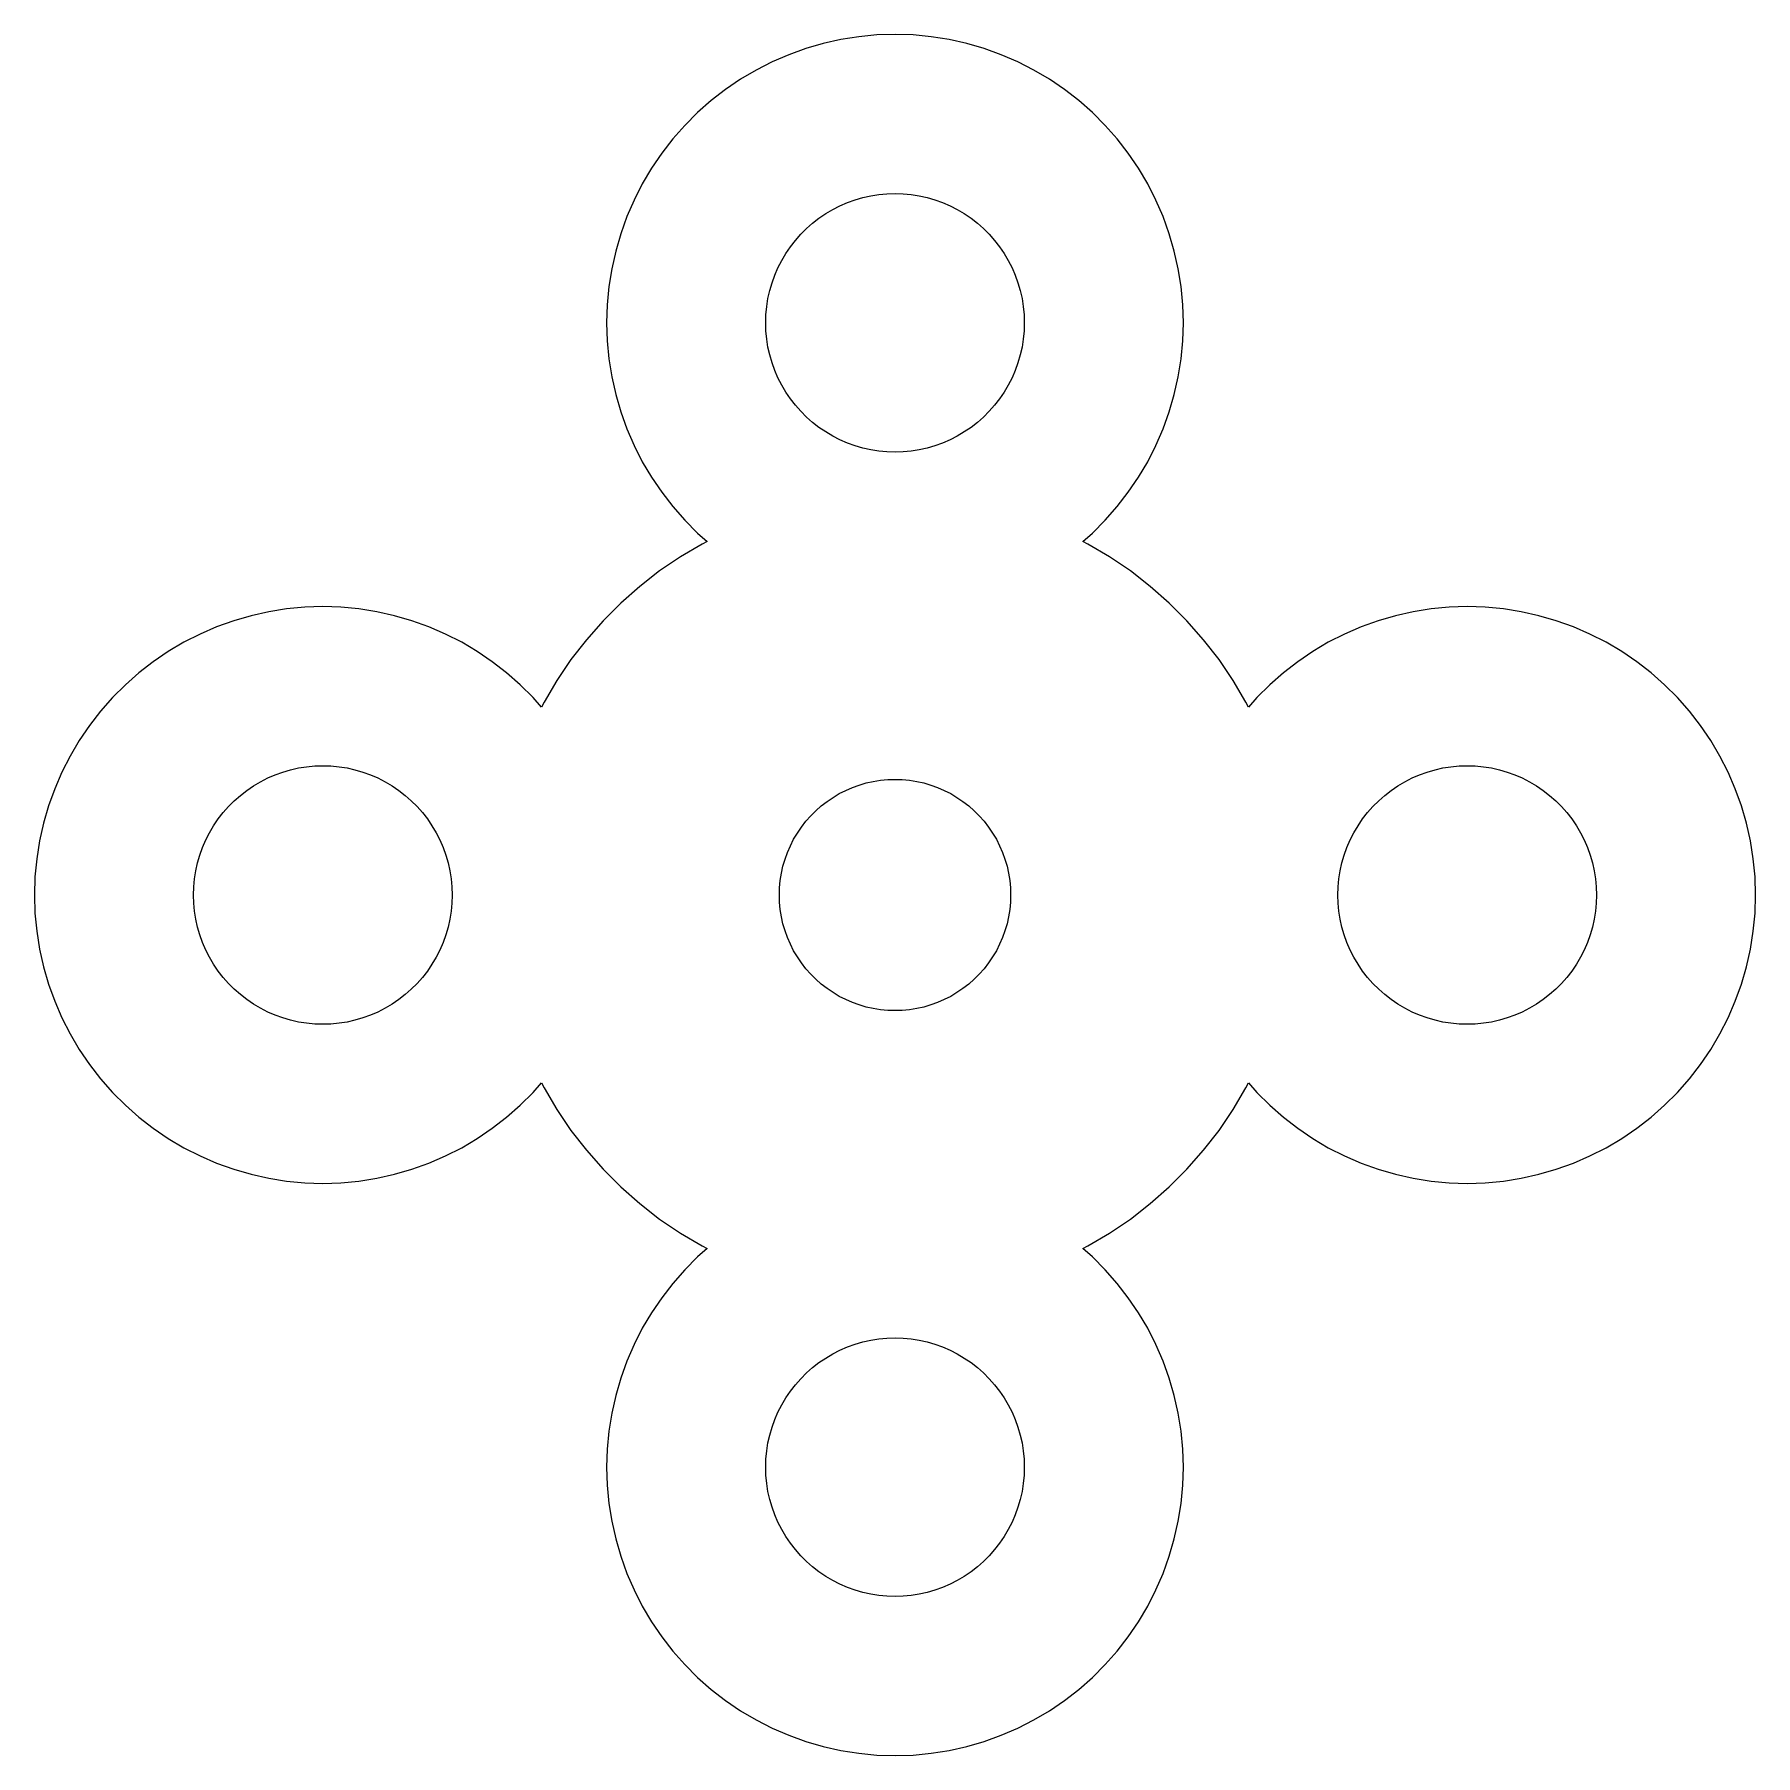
# Model space of a CAD drawing. Header units: metres. Extents: x -37.6 to 37.6, y -37.6 to 37.6.
import ezdxf

# ---------------------------------------------------------------- set-up
doc = ezdxf.new("R2010")
doc.units = ezdxf.units.M

msp = doc.modelspace()

# ---------------------------------------------------------------- linework, layer by layer
for p, q in [((0, 37.6), (-0.791138, 37.5751)), ((0.791153, 37.5751), (0, 37.6)), ((-3.89359, 36.9833), (-4.63835, 36.7152)), ((-3.13347, 37.2041), (-3.89359, 36.9833)), ((-2.36098, 37.3768), (-3.13347, 37.2041)), ((-1.57918, 37.5006), (-2.36098, 37.3768)), ((-0.791138, 37.5751), (-1.57918, 37.5006)), ((1.57919, 37.5006), (0.791153, 37.5751)), ((2.36099, 37.3768), (1.57919, 37.5006)), ((3.13348, 37.2041), (2.36099, 37.3768)), ((3.8936, 36.9833), (3.13348, 37.2041)), ((4.63837, 36.7152), (3.8936, 36.9833)), ((-5.36479, 36.4008), (-6.07007, 36.0415)), ((-4.63835, 36.7152), (-5.36479, 36.4008)), ((5.36481, 36.4008), (4.63837, 36.7152)), ((6.07008, 36.0415), (5.36481, 36.4008)), ((-6.75139, 35.6385), (-7.40607, 35.1936)), ((-6.07007, 36.0415), (-6.75139, 35.6385)), ((6.7514, 35.6385), (6.07008, 36.0415)), ((7.40608, 35.1936), (6.7514, 35.6385)), ((-8.03152, 34.7085), (-8.62527, 34.185)), ((-7.40607, 35.1936), (-8.03152, 34.7085)), ((8.03154, 34.7085), (7.40608, 35.1936)), ((8.62529, 34.185), (8.03154, 34.7085)), ((-8.62527, 34.185), (-9.18498, 33.6253)), ((9.185, 33.6253), (8.62529, 34.185)), ((-9.18498, 33.6253), (-9.70845, 33.0315)), ((9.70847, 33.0315), (9.185, 33.6253)), ((-10.1936, 32.4061), (-10.6385, 31.7514)), ((-9.70845, 33.0315), (-10.1936, 32.4061)), ((10.1936, 32.4061), (9.70847, 33.0315)), ((10.6385, 31.7514), (10.1936, 32.4061)), ((-10.6385, 31.7514), (-11.0414, 31.0701)), ((11.0415, 31.0701), (10.6385, 31.7514)), ((-11.0414, 31.0701), (-11.4008, 30.3648)), ((11.4008, 30.3648), (11.0415, 31.0701)), ((-11.4008, 30.3648), (-11.7152, 29.6384)), ((-2.72188, 29.9511), (-2.40562, 30.1123)), ((-2.40562, 30.1123), (-2.07988, 30.2532)), ((-2.07988, 30.2532), (-1.74593, 30.3735)), ((-1.74593, 30.3735), (-1.40508, 30.4725)), ((-1.40508, 30.4725), (-1.05869, 30.5499)), ((-1.05869, 30.5499), (-0.708115, 30.6054)), ((-0.708115, 30.6054), (-0.354736, 30.6388)), ((-0.354736, 30.6388), (0, 30.65)), ((0, 30.65), (0.354752, 30.6388)), ((0.354752, 30.6388), (0.70813, 30.6054)), ((0.70813, 30.6054), (1.0587, 30.5499)), ((1.0587, 30.5499), (1.40509, 30.4725)), ((1.40509, 30.4725), (1.74594, 30.3735)), ((1.74594, 30.3735), (2.0799, 30.2532)), ((2.0799, 30.2532), (2.40564, 30.1123)), ((2.40564, 30.1123), (2.72189, 29.9511)), ((11.7152, 29.6384), (11.4008, 30.3648)), ((-11.7152, 29.6384), (-11.9833, 28.8936)), ((-3.86768, 29.1187), (-3.60143, 29.3534)), ((-3.60143, 29.3534), (-3.32097, 29.5709)), ((-3.32097, 29.5709), (-3.0274, 29.7704)), ((-3.0274, 29.7704), (-2.72188, 29.9511)), ((2.72189, 29.9511), (3.02742, 29.7704)), ((3.02742, 29.7704), (3.32098, 29.5709)), ((3.32098, 29.5709), (3.60144, 29.3534)), ((3.60144, 29.3534), (3.86769, 29.1187)), ((11.9833, 28.8936), (11.7152, 29.6384)), ((-11.9833, 28.8936), (-12.2041, 28.1335)), ((-4.57092, 28.321), (-4.35338, 28.6014)), ((-4.35338, 28.6014), (-4.11865, 28.8677)), ((-4.11865, 28.8677), (-3.86768, 29.1187)), ((3.86769, 29.1187), (4.11867, 28.8677)), ((4.11867, 28.8677), (4.35339, 28.6014)), ((4.35339, 28.6014), (4.57094, 28.321)), ((12.2041, 28.1335), (11.9833, 28.8936)), ((-12.2041, 28.1335), (-12.3768, 27.361)), ((-4.95111, 27.7219), (-4.77043, 28.0274)), ((-4.77043, 28.0274), (-4.57092, 28.321)), ((4.57094, 28.321), (4.77045, 28.0274)), ((4.77045, 28.0274), (4.95113, 27.7219)), ((12.3768, 27.361), (12.2041, 28.1335)), ((-12.3768, 27.361), (-12.5006, 26.5792)), ((-5.37344, 26.7459), (-5.25322, 27.0799)), ((-5.25322, 27.0799), (-5.11224, 27.4056)), ((-5.11224, 27.4056), (-4.95111, 27.7219)), ((4.95113, 27.7219), (5.11226, 27.4056)), ((5.11226, 27.4056), (5.25323, 27.0799)), ((5.25323, 27.0799), (5.37346, 26.7459)), ((12.5006, 26.5792), (12.3768, 27.361)), ((-12.5006, 26.5792), (-12.5751, 25.7912)), ((-5.5499, 26.0587), (-5.47247, 26.4051)), ((-5.47247, 26.4051), (-5.37344, 26.7459)), ((5.37346, 26.7459), (5.47249, 26.4051)), ((5.47249, 26.4051), (5.54991, 26.0587)), ((12.5751, 25.7912), (12.5006, 26.5792)), ((-12.5751, 25.7912), (-12.6, 25)), ((-5.63882, 25.3548), (-5.60542, 25.7081)), ((-5.60542, 25.7081), (-5.5499, 26.0587)), ((5.54991, 26.0587), (5.60544, 25.7081)), ((5.60544, 25.7081), (5.63884, 25.3548)), ((12.6, 25), (12.5751, 25.7912)), ((-12.6, 25), (-12.5751, 24.2088)), ((-5.64998, 25), (-5.63882, 25.3548)), ((-5.63882, 24.6452), (-5.64998, 25)), ((5.63884, 25.3548), (5.64999, 25)), ((5.64999, 25), (5.63884, 24.6452)), ((12.5751, 24.2088), (12.6, 25)), ((-12.5751, 24.2088), (-12.5006, 23.4208)), ((-5.60542, 24.2919), (-5.63882, 24.6452)), ((-5.5499, 23.9413), (-5.60542, 24.2919)), ((5.60544, 24.2919), (5.54991, 23.9413)), ((5.63884, 24.6452), (5.60544, 24.2919)), ((12.5006, 23.4208), (12.5751, 24.2088)), ((-12.5006, 23.4208), (-12.3768, 22.639)), ((-5.47247, 23.5949), (-5.5499, 23.9413)), ((-5.37344, 23.2541), (-5.47247, 23.5949)), ((5.47249, 23.5949), (5.37346, 23.2541)), ((5.54991, 23.9413), (5.47249, 23.5949)), ((12.3768, 22.639), (12.5006, 23.4208)), ((-12.3768, 22.639), (-12.2041, 21.8665)), ((-5.25322, 22.9201), (-5.37344, 23.2541)), ((-5.11224, 22.5944), (-5.25322, 22.9201)), ((-4.95111, 22.2781), (-5.11224, 22.5944)), ((5.11226, 22.5944), (4.95113, 22.2781)), ((5.25323, 22.9201), (5.11226, 22.5944)), ((5.37346, 23.2541), (5.25323, 22.9201)), ((12.2041, 21.8665), (12.3768, 22.639)), ((-12.2041, 21.8665), (-11.9833, 21.1064)), ((-4.77043, 21.9726), (-4.95111, 22.2781)), ((-4.57092, 21.679), (-4.77043, 21.9726)), ((4.77045, 21.9726), (4.57094, 21.679)), ((4.95113, 22.2781), (4.77045, 21.9726)), ((11.9833, 21.1064), (12.2041, 21.8665)), ((-11.9833, 21.1064), (-11.7152, 20.3616)), ((-4.35338, 21.3986), (-4.57092, 21.679)), ((-4.11865, 21.1323), (-4.35338, 21.3986)), ((-3.86768, 20.8813), (-4.11865, 21.1323)), ((4.11867, 21.1323), (3.86769, 20.8813)), ((4.35339, 21.3986), (4.11867, 21.1323)), ((4.57094, 21.679), (4.35339, 21.3986)), ((11.7152, 20.3616), (11.9833, 21.1064)), ((-11.7152, 20.3616), (-11.4008, 19.6352)), ((-3.60143, 20.6466), (-3.86768, 20.8813)), ((-3.32097, 20.4291), (-3.60143, 20.6466)), ((-3.0274, 20.2296), (-3.32097, 20.4291)), ((3.32098, 20.4291), (3.02742, 20.2296)), ((3.60144, 20.6466), (3.32098, 20.4291)), ((3.86769, 20.8813), (3.60144, 20.6466)), ((11.4008, 19.6352), (11.7152, 20.3616)), ((-11.4008, 19.6352), (-11.0414, 18.9299)), ((-2.72188, 20.0489), (-3.0274, 20.2296)), ((-2.40562, 19.8877), (-2.72188, 20.0489)), ((-2.07988, 19.7468), (-2.40562, 19.8877)), ((-1.74593, 19.6265), (-2.07988, 19.7468)), ((-1.40508, 19.5275), (-1.74593, 19.6265)), ((1.74594, 19.6265), (1.40509, 19.5275)), ((2.0799, 19.7468), (1.74594, 19.6265)), ((2.40564, 19.8877), (2.0799, 19.7468)), ((2.72189, 20.0489), (2.40564, 19.8877)), ((3.02742, 20.2296), (2.72189, 20.0489)), ((11.0415, 18.9299), (11.4008, 19.6352)), ((-11.0414, 18.9299), (-10.6385, 18.2486)), ((-1.05869, 19.4501), (-1.40508, 19.5275)), ((-0.708115, 19.3946), (-1.05869, 19.4501)), ((-0.354736, 19.3612), (-0.708115, 19.3946)), ((0, 19.35), (-0.354736, 19.3612)), ((0.354752, 19.3612), (0, 19.35)), ((0.70813, 19.3946), (0.354752, 19.3612)), ((1.0587, 19.4501), (0.70813, 19.3946)), ((1.40509, 19.5275), (1.0587, 19.4501)), ((10.6385, 18.2486), (11.0415, 18.9299)), ((-10.6385, 18.2486), (-10.1936, 17.5939)), ((10.1936, 17.5939), (10.6385, 18.2486)), ((-10.1936, 17.5939), (-9.70845, 16.9685)), ((9.70847, 16.9685), (10.1936, 17.5939)), ((-9.70845, 16.9685), (-9.18498, 16.3747)), ((9.185, 16.3747), (9.70847, 16.9685)), ((-9.18498, 16.3747), (-8.62527, 15.815)), ((-8.62527, 15.815), (-8.20923, 15.4482)), ((8.20923, 15.4482), (8.62529, 15.815)), ((8.62529, 15.815), (9.185, 16.3747)), ((-8.43068, 15.3354), (-9.37697, 14.7757)), ((-8.20923, 15.4482), (-8.43068, 15.3354)), ((8.43068, 15.3354), (8.20923, 15.4482)), ((9.37697, 14.7757), (8.43068, 15.3354)), ((-9.37697, 14.7757), (-10.2862, 14.1578)), ((10.2862, 14.1578), (9.37697, 14.7757)), ((-10.2862, 14.1578), (-11.1549, 13.484)), ((11.1549, 13.484), (10.2862, 14.1578)), ((-11.1549, 13.484), (-11.9796, 12.7569)), ((11.9796, 12.7569), (11.1549, 13.484)), ((-28.1335, 12.2041), (-28.8936, 11.9833)), ((-27.361, 12.3768), (-28.1335, 12.2041)), ((-26.5792, 12.5006), (-27.361, 12.3768)), ((-25.7912, 12.5751), (-26.5792, 12.5006)), ((-25, 12.6), (-25.7912, 12.5751)), ((-24.2088, 12.5751), (-25, 12.6)), ((-23.4208, 12.5006), (-24.2088, 12.5751)), ((-22.639, 12.3768), (-23.4208, 12.5006)), ((-21.8665, 12.2041), (-22.639, 12.3768)), ((-21.1064, 11.9833), (-21.8665, 12.2041)), ((-11.9796, 12.7569), (-12.7569, 11.9796)), ((12.7569, 11.9796), (11.9796, 12.7569)), ((21.8665, 12.2041), (21.1064, 11.9833)), ((22.639, 12.3768), (21.8665, 12.2041)), ((23.4208, 12.5006), (22.639, 12.3768)), ((24.2088, 12.5751), (23.4208, 12.5006)), ((25, 12.6), (24.2088, 12.5751)), ((25.7912, 12.5751), (25, 12.6)), ((26.5792, 12.5006), (25.7912, 12.5751)), ((27.361, 12.3768), (26.5792, 12.5006)), ((28.1335, 12.2041), (27.361, 12.3768)), ((28.8936, 11.9833), (28.1335, 12.2041)), ((-30.3648, 11.4008), (-31.0701, 11.0415)), ((-29.6384, 11.7152), (-30.3648, 11.4008)), ((-28.8936, 11.9833), (-29.6384, 11.7152)), ((-20.3616, 11.7152), (-21.1064, 11.9833)), ((-19.6352, 11.4008), (-20.3616, 11.7152)), ((-18.9299, 11.0415), (-19.6352, 11.4008)), ((-12.7569, 11.9796), (-13.484, 11.1549)), ((13.484, 11.1549), (12.7569, 11.9796)), ((19.6352, 11.4008), (18.9299, 11.0415)), ((20.3616, 11.7152), (19.6352, 11.4008)), ((21.1064, 11.9833), (20.3616, 11.7152)), ((29.6384, 11.7152), (28.8936, 11.9833)), ((30.3648, 11.4008), (29.6384, 11.7152)), ((31.0701, 11.0415), (30.3648, 11.4008)), ((-31.7514, 10.6385), (-32.4061, 10.1936)), ((-31.0701, 11.0415), (-31.7514, 10.6385)), ((-18.2486, 10.6385), (-18.9299, 11.0415)), ((-17.5939, 10.1936), (-18.2486, 10.6385)), ((-13.484, 11.1549), (-14.1578, 10.2862)), ((14.1578, 10.2862), (13.484, 11.1549)), ((18.2486, 10.6385), (17.5939, 10.1936)), ((18.9299, 11.0415), (18.2486, 10.6385)), ((31.7514, 10.6385), (31.0701, 11.0415)), ((32.4061, 10.1936), (31.7514, 10.6385)), ((-32.4061, 10.1936), (-33.0315, 9.70847)), ((-16.9685, 9.70847), (-17.5939, 10.1936)), ((-14.1578, 10.2862), (-14.7757, 9.37697)), ((14.7757, 9.37697), (14.1578, 10.2862)), ((17.5939, 10.1936), (16.9685, 9.70847)), ((33.0315, 9.70847), (32.4061, 10.1936)), ((-33.6253, 9.185), (-34.185, 8.62529)), ((-33.0315, 9.70847), (-33.6253, 9.185)), ((-16.3747, 9.185), (-16.9685, 9.70847)), ((-15.815, 8.62529), (-16.3747, 9.185)), ((-14.7757, 9.37697), (-15.3354, 8.43068)), ((15.3354, 8.43068), (14.7757, 9.37697)), ((16.3747, 9.185), (15.815, 8.62529)), ((16.9685, 9.70847), (16.3747, 9.185)), ((33.6253, 9.185), (33.0315, 9.70847)), ((34.185, 8.62529), (33.6253, 9.185)), ((-34.185, 8.62529), (-34.7085, 8.03154)), ((-15.4482, 8.20924), (-15.815, 8.62529)), ((-15.3354, 8.43068), (-15.4482, 8.20924)), ((15.4482, 8.20923), (15.3354, 8.43068)), ((15.815, 8.62529), (15.4482, 8.20923)), ((34.7085, 8.03154), (34.185, 8.62529)), ((-34.7085, 8.03154), (-35.1936, 7.40608)), ((35.1936, 7.40608), (34.7085, 8.03154)), ((-35.1936, 7.40608), (-35.6385, 6.7514)), ((35.6385, 6.7514), (35.1936, 7.40608)), ((-36.0415, 6.07008), (-36.4008, 5.36481)), ((-35.6385, 6.7514), (-36.0415, 6.07008)), ((36.0415, 6.07008), (35.6385, 6.7514)), ((36.4008, 5.36481), (36.0415, 6.07008)), ((-36.4008, 5.36481), (-36.7152, 4.63837)), ((-27.0799, 5.25323), (-26.7459, 5.37346)), ((-26.7459, 5.37346), (-26.4051, 5.47249)), ((-26.4051, 5.47249), (-26.0587, 5.54991)), ((-26.0587, 5.54991), (-25.7081, 5.60544)), ((-25.7081, 5.60544), (-25.3548, 5.63884)), ((-25.3548, 5.63884), (-25, 5.64999)), ((-25, 5.64999), (-24.6452, 5.63884)), ((-24.6452, 5.63884), (-24.2919, 5.60544)), ((-24.2919, 5.60544), (-23.9413, 5.54991)), ((-23.9413, 5.54991), (-23.5949, 5.47249)), ((-23.5949, 5.47249), (-23.2541, 5.37346)), ((-23.2541, 5.37346), (-22.9201, 5.25323)), ((22.9201, 5.25323), (23.2541, 5.37346)), ((23.2541, 5.37346), (23.5949, 5.47249)), ((23.5949, 5.47249), (23.9413, 5.54991)), ((23.9413, 5.54991), (24.2919, 5.60544)), ((24.2919, 5.60544), (24.6452, 5.63884)), ((24.6452, 5.63884), (25, 5.64999)), ((25, 5.64999), (25.3548, 5.63884)), ((25.3548, 5.63884), (25.7081, 5.60544)), ((25.7081, 5.60544), (26.0587, 5.54991)), ((26.0587, 5.54991), (26.4051, 5.47249)), ((26.4051, 5.47249), (26.7459, 5.37346)), ((26.7459, 5.37346), (27.0799, 5.25323)), ((36.7152, 4.63837), (36.4008, 5.36481)), ((-36.7152, 4.63837), (-36.9833, 3.8936)), ((-28.6014, 4.35339), (-28.321, 4.57094)), ((-28.321, 4.57094), (-28.0274, 4.77045)), ((-28.0274, 4.77045), (-27.7219, 4.95113)), ((-27.7219, 4.95113), (-27.4056, 5.11226)), ((-27.4056, 5.11226), (-27.0799, 5.25323)), ((-22.9201, 5.25323), (-22.5944, 5.11226)), ((-22.5944, 5.11226), (-22.2781, 4.95113)), ((-22.2781, 4.95113), (-21.9726, 4.77045)), ((-21.9726, 4.77045), (-21.679, 4.57094)), ((-21.679, 4.57094), (-21.3986, 4.35339)), ((-2.43436, 4.42809), (-2.1515, 4.57219)), ((-2.1515, 4.57219), (-1.86017, 4.69827)), ((-1.86017, 4.69827), (-1.56149, 4.8058)), ((-1.56149, 4.8058), (-1.25665, 4.89436)), ((-1.25665, 4.89436), (-0.946854, 4.96361)), ((-0.946854, 4.96361), (-0.633316, 5.01328)), ((-0.633316, 5.01328), (-0.317276, 5.04315)), ((-0.317276, 5.04315), (0, 5.05312)), ((0, 5.05312), (0.317276, 5.04315)), ((0.317276, 5.04315), (0.633316, 5.01328)), ((0.633316, 5.01328), (0.946854, 4.96361)), ((0.946854, 4.96361), (1.25665, 4.89436)), ((1.25665, 4.89436), (1.56149, 4.8058)), ((1.56149, 4.8058), (1.86017, 4.69827)), ((1.86017, 4.69827), (2.1515, 4.57219)), ((2.1515, 4.57219), (2.43436, 4.42809)), ((21.3986, 4.35339), (21.679, 4.57094)), ((21.679, 4.57094), (21.9726, 4.77045)), ((21.9726, 4.77045), (22.2781, 4.95113)), ((22.2781, 4.95113), (22.5944, 5.11226)), ((22.5944, 5.11226), (22.9201, 5.25323)), ((27.0799, 5.25323), (27.4056, 5.11226)), ((27.4056, 5.11226), (27.7219, 4.95113)), ((27.7219, 4.95113), (28.0274, 4.77045)), ((28.0274, 4.77045), (28.321, 4.57094)), ((28.321, 4.57094), (28.6014, 4.35339)), ((36.9833, 3.8936), (36.7152, 4.63837)), ((-36.9833, 3.8936), (-37.2041, 3.13348)), ((-29.3534, 3.60144), (-29.1187, 3.86769)), ((-29.1187, 3.86769), (-28.8677, 4.11867)), ((-28.8677, 4.11867), (-28.6014, 4.35339)), ((-21.3986, 4.35339), (-21.1323, 4.11867)), ((-21.1323, 4.11867), (-20.8813, 3.86769)), ((-20.8813, 3.86769), (-20.6466, 3.60144)), ((-3.45909, 3.68356), (-3.22098, 3.89349)), ((-3.22098, 3.89349), (-2.97014, 4.08806)), ((-2.97014, 4.08806), (-2.7076, 4.26648)), ((-2.7076, 4.26648), (-2.43436, 4.42809)), ((2.43436, 4.42809), (2.7076, 4.26648)), ((2.7076, 4.26648), (2.97014, 4.08806)), ((2.97014, 4.08806), (3.22098, 3.89349)), ((3.22098, 3.89349), (3.45909, 3.68356)), ((20.6466, 3.60144), (20.8813, 3.86769)), ((20.8813, 3.86769), (21.1323, 4.11867)), ((21.1323, 4.11867), (21.3986, 4.35339)), ((28.6014, 4.35339), (28.8677, 4.11867)), ((28.8677, 4.11867), (29.1187, 3.86769)), ((29.1187, 3.86769), (29.3534, 3.60144)), ((37.2041, 3.13348), (36.9833, 3.8936)), ((-37.2041, 3.13348), (-37.3768, 2.36099)), ((-29.9511, 2.72189), (-29.7704, 3.02742)), ((-29.7704, 3.02742), (-29.5709, 3.32098)), ((-29.5709, 3.32098), (-29.3534, 3.60144)), ((-20.6466, 3.60144), (-20.4291, 3.32098)), ((-20.4291, 3.32098), (-20.2296, 3.02742)), ((-20.2296, 3.02742), (-20.0489, 2.72189)), ((-4.08806, 2.97014), (-3.89349, 3.22098)), ((-3.89349, 3.22098), (-3.68356, 3.45909)), ((-3.68356, 3.45909), (-3.45909, 3.68356)), ((3.45909, 3.68356), (3.68356, 3.45909)), ((3.68356, 3.45909), (3.89349, 3.22098)), ((3.89349, 3.22098), (4.08806, 2.97014)), ((20.0489, 2.72189), (20.2296, 3.02742)), ((20.2296, 3.02742), (20.4291, 3.32098)), ((20.4291, 3.32098), (20.6466, 3.60144)), ((29.3534, 3.60144), (29.5709, 3.32098)), ((29.5709, 3.32098), (29.7704, 3.02742)), ((29.7704, 3.02742), (29.9511, 2.72189)), ((37.3768, 2.36099), (37.2041, 3.13348)), ((-37.3768, 2.36099), (-37.5006, 1.57919)), ((-30.2532, 2.0799), (-30.1123, 2.40564)), ((-30.1123, 2.40564), (-29.9511, 2.72189)), ((-20.0489, 2.72189), (-19.8877, 2.40564)), ((-19.8877, 2.40564), (-19.7468, 2.0799)), ((-4.57219, 2.1515), (-4.42809, 2.43436)), ((-4.42809, 2.43436), (-4.26648, 2.7076)), ((-4.26648, 2.7076), (-4.08806, 2.97014)), ((4.08806, 2.97014), (4.26648, 2.7076)), ((4.26648, 2.7076), (4.42809, 2.43436)), ((4.42809, 2.43436), (4.57219, 2.1515)), ((19.7468, 2.0799), (19.8877, 2.40564)), ((19.8877, 2.40564), (20.0489, 2.72189)), ((29.9511, 2.72189), (30.1123, 2.40564)), ((30.1123, 2.40564), (30.2532, 2.0799)), ((37.5006, 1.57919), (37.3768, 2.36099)), ((-37.5006, 1.57919), (-37.5751, 0.791153)), ((-30.4725, 1.40509), (-30.3735, 1.74594)), ((-30.3735, 1.74594), (-30.2532, 2.0799)), ((-19.7468, 2.0799), (-19.6265, 1.74594)), ((-19.6265, 1.74594), (-19.5275, 1.40509)), ((-4.89436, 1.25665), (-4.8058, 1.56149)), ((-4.8058, 1.56149), (-4.69827, 1.86017)), ((-4.69827, 1.86017), (-4.57219, 2.1515)), ((4.57219, 2.1515), (4.69827, 1.86017)), ((4.69827, 1.86017), (4.8058, 1.56149)), ((4.8058, 1.56149), (4.89436, 1.25665)), ((19.5275, 1.40509), (19.6265, 1.74594)), ((19.6265, 1.74594), (19.7468, 2.0799)), ((30.2532, 2.0799), (30.3735, 1.74594)), ((30.3735, 1.74594), (30.4725, 1.40509)), ((37.5751, 0.791153), (37.5006, 1.57919)), ((-37.5751, 0.791153), (-37.6, 0)), ((-30.6054, 0.70813), (-30.5499, 1.0587)), ((-30.5499, 1.0587), (-30.4725, 1.40509)), ((-19.5275, 1.40509), (-19.4501, 1.0587)), ((-19.4501, 1.0587), (-19.3946, 0.70813)), ((-5.01328, 0.633316), (-4.96361, 0.946854)), ((-4.96361, 0.946854), (-4.89436, 1.25665)), ((4.89436, 1.25665), (4.96361, 0.946854)), ((4.96361, 0.946854), (5.01328, 0.633316)), ((19.3946, 0.70813), (19.4501, 1.0587)), ((19.4501, 1.0587), (19.5275, 1.40509)), ((30.4725, 1.40509), (30.5499, 1.0587)), ((30.5499, 1.0587), (30.6054, 0.70813)), ((37.6, 0), (37.5751, 0.791153)), ((-37.6, 0), (-37.5751, -0.791138)), ((-30.65, 0), (-30.6388, 0.354752)), ((-30.6388, -0.354736), (-30.65, 0)), ((-30.6388, 0.354752), (-30.6054, 0.70813)), ((-19.3946, 0.70813), (-19.3612, 0.354752)), ((-19.3612, 0.354752), (-19.35, 0)), ((-19.35, 0), (-19.3612, -0.354736)), ((-5.05312, 0), (-5.04315, 0.317276)), ((-5.04315, -0.317276), (-5.05312, 0)), ((-5.04315, 0.317276), (-5.01328, 0.633316)), ((5.01328, 0.633316), (5.04315, 0.317276)), ((5.04315, 0.317276), (5.05312, 0)), ((5.05312, 0), (5.04315, -0.317276)), ((19.35, 0), (19.3612, 0.354752)), ((19.3612, -0.354752), (19.35, 0)), ((19.3612, 0.354752), (19.3946, 0.70813)), ((30.6054, 0.70813), (30.6388, 0.354752)), ((30.6388, 0.354752), (30.65, 0)), ((30.65, 0), (30.6388, -0.354752)), ((37.5751, -0.791153), (37.6, 0)), ((-30.6054, -0.708115), (-30.6388, -0.354736)), ((-30.5499, -1.05869), (-30.6054, -0.708115)), ((-19.3946, -0.708115), (-19.4501, -1.05869)), ((-19.3612, -0.354736), (-19.3946, -0.708115)), ((-5.01328, -0.633316), (-5.04315, -0.317276)), ((-4.96361, -0.946854), (-5.01328, -0.633316)), ((5.01328, -0.633316), (4.96361, -0.946854)), ((5.04315, -0.317276), (5.01328, -0.633316)), ((19.3946, -0.70813), (19.3612, -0.354752)), ((19.4501, -1.0587), (19.3946, -0.70813)), ((30.6054, -0.70813), (30.5499, -1.0587)), ((30.6388, -0.354752), (30.6054, -0.70813)), ((-37.5751, -0.791138), (-37.5006, -1.57918)), ((-30.4725, -1.40508), (-30.5499, -1.05869)), ((-30.3735, -1.74593), (-30.4725, -1.40508)), ((-19.5275, -1.40508), (-19.6265, -1.74593)), ((-19.4501, -1.05869), (-19.5275, -1.40508)), ((-4.89436, -1.25665), (-4.96361, -0.946854)), ((-4.8058, -1.56149), (-4.89436, -1.25665)), ((4.89436, -1.25665), (4.8058, -1.56149)), ((4.96361, -0.946854), (4.89436, -1.25665)), ((19.5275, -1.40509), (19.4501, -1.0587)), ((19.6265, -1.74594), (19.5275, -1.40509)), ((30.4725, -1.40509), (30.3735, -1.74594)), ((30.5499, -1.0587), (30.4725, -1.40509)), ((37.5006, -1.57919), (37.5751, -0.791153)), ((-37.5006, -1.57918), (-37.3768, -2.36098)), ((-30.2532, -2.07988), (-30.3735, -1.74593)), ((-30.1123, -2.40562), (-30.2532, -2.07988)), ((-19.7468, -2.07988), (-19.8877, -2.40562)), ((-19.6265, -1.74593), (-19.7468, -2.07988)), ((-4.69827, -1.86017), (-4.8058, -1.56149)), ((-4.57219, -2.1515), (-4.69827, -1.86017)), ((-4.42809, -2.43436), (-4.57219, -2.1515)), ((4.57219, -2.1515), (4.42809, -2.43436)), ((4.69827, -1.86017), (4.57219, -2.1515)), ((4.8058, -1.56149), (4.69827, -1.86017)), ((19.7468, -2.0799), (19.6265, -1.74594)), ((19.8877, -2.40564), (19.7468, -2.0799)), ((30.2532, -2.0799), (30.1123, -2.40564)), ((30.3735, -1.74594), (30.2532, -2.0799)), ((37.3768, -2.36099), (37.5006, -1.57919)), ((-37.3768, -2.36098), (-37.2041, -3.13347)), ((-29.9511, -2.72188), (-30.1123, -2.40562)), ((-29.7704, -3.0274), (-29.9511, -2.72188)), ((-20.0489, -2.72188), (-20.2296, -3.0274)), ((-19.8877, -2.40562), (-20.0489, -2.72188)), ((-4.26648, -2.7076), (-4.42809, -2.43436)), ((-4.08806, -2.97014), (-4.26648, -2.7076)), ((-3.89349, -3.22098), (-4.08806, -2.97014)), ((4.08806, -2.97014), (3.89349, -3.22098)), ((4.26648, -2.7076), (4.08806, -2.97014)), ((4.42809, -2.43436), (4.26648, -2.7076)), ((20.0489, -2.72189), (19.8877, -2.40564)), ((20.2296, -3.02742), (20.0489, -2.72189)), ((29.9511, -2.72189), (29.7704, -3.02742)), ((30.1123, -2.40564), (29.9511, -2.72189)), ((37.2041, -3.13348), (37.3768, -2.36099)), ((-37.2041, -3.13347), (-36.9833, -3.89359)), ((-29.5709, -3.32097), (-29.7704, -3.0274)), ((-29.3534, -3.60143), (-29.5709, -3.32097)), ((-29.1187, -3.86768), (-29.3534, -3.60143)), ((-20.6466, -3.60143), (-20.8813, -3.86768)), ((-20.4291, -3.32097), (-20.6466, -3.60143)), ((-20.2296, -3.0274), (-20.4291, -3.32097)), ((-3.68356, -3.45909), (-3.89349, -3.22098)), ((-3.45909, -3.68356), (-3.68356, -3.45909)), ((-3.22098, -3.89349), (-3.45909, -3.68356)), ((3.45909, -3.68356), (3.22098, -3.89349)), ((3.68356, -3.45909), (3.45909, -3.68356)), ((3.89349, -3.22098), (3.68356, -3.45909)), ((20.4291, -3.32098), (20.2296, -3.02742)), ((20.6466, -3.60144), (20.4291, -3.32098)), ((20.8813, -3.86769), (20.6466, -3.60144)), ((29.3534, -3.60144), (29.1187, -3.86769)), ((29.5709, -3.32098), (29.3534, -3.60144)), ((29.7704, -3.02742), (29.5709, -3.32098)), ((36.9833, -3.8936), (37.2041, -3.13348)), ((-36.9833, -3.89359), (-36.7152, -4.63835)), ((-28.8677, -4.11865), (-29.1187, -3.86768)), ((-28.6014, -4.35338), (-28.8677, -4.11865)), ((-28.321, -4.57092), (-28.6014, -4.35338)), ((-21.3986, -4.35338), (-21.679, -4.57092)), ((-21.1323, -4.11865), (-21.3986, -4.35338)), ((-20.8813, -3.86768), (-21.1323, -4.11865)), ((-2.97014, -4.08806), (-3.22098, -3.89349)), ((-2.7076, -4.26648), (-2.97014, -4.08806)), ((-2.43436, -4.42809), (-2.7076, -4.26648)), ((-2.1515, -4.57219), (-2.43436, -4.42809)), ((2.43436, -4.42809), (2.1515, -4.57219)), ((2.7076, -4.26648), (2.43436, -4.42809)), ((2.97014, -4.08806), (2.7076, -4.26648)), ((3.22098, -3.89349), (2.97014, -4.08806)), ((21.1323, -4.11867), (20.8813, -3.86769)), ((21.3986, -4.35339), (21.1323, -4.11867)), ((21.679, -4.57094), (21.3986, -4.35339)), ((28.6014, -4.35339), (28.321, -4.57094)), ((28.8677, -4.11867), (28.6014, -4.35339)), ((29.1187, -3.86769), (28.8677, -4.11867)), ((36.7152, -4.63837), (36.9833, -3.8936)), ((-36.7152, -4.63835), (-36.4008, -5.36479)), ((-28.0274, -4.77043), (-28.321, -4.57092)), ((-27.7219, -4.95111), (-28.0274, -4.77043)), ((-27.4056, -5.11224), (-27.7219, -4.95111)), ((-27.0799, -5.25322), (-27.4056, -5.11224)), ((-26.7459, -5.37344), (-27.0799, -5.25322)), ((-22.9201, -5.25322), (-23.2541, -5.37344)), ((-22.5944, -5.11224), (-22.9201, -5.25322)), ((-22.2781, -4.95111), (-22.5944, -5.11224)), ((-21.9726, -4.77043), (-22.2781, -4.95111)), ((-21.679, -4.57092), (-21.9726, -4.77043)), ((-1.86017, -4.69827), (-2.1515, -4.57219)), ((-1.56149, -4.8058), (-1.86017, -4.69827)), ((-1.25665, -4.89436), (-1.56149, -4.8058)), ((-0.946854, -4.96361), (-1.25665, -4.89436)), ((-0.633316, -5.01328), (-0.946854, -4.96361)), ((-0.317276, -5.04315), (-0.633316, -5.01328)), ((0, -5.05312), (-0.317276, -5.04315)), ((0.317276, -5.04315), (0, -5.05312)), ((0.633316, -5.01328), (0.317276, -5.04315)), ((0.946854, -4.96361), (0.633316, -5.01328)), ((1.25665, -4.89436), (0.946854, -4.96361)), ((1.56149, -4.8058), (1.25665, -4.89436)), ((1.86017, -4.69827), (1.56149, -4.8058)), ((2.1515, -4.57219), (1.86017, -4.69827)), ((21.9726, -4.77045), (21.679, -4.57094)), ((22.2781, -4.95113), (21.9726, -4.77045)), ((22.5944, -5.11226), (22.2781, -4.95113)), ((22.9201, -5.25323), (22.5944, -5.11226)), ((23.2541, -5.37346), (22.9201, -5.25323)), ((27.0799, -5.25323), (26.7459, -5.37346)), ((27.4056, -5.11226), (27.0799, -5.25323)), ((27.7219, -4.95113), (27.4056, -5.11226)), ((28.0274, -4.77045), (27.7219, -4.95113)), ((28.321, -4.57094), (28.0274, -4.77045)), ((36.4008, -5.36481), (36.7152, -4.63837)), ((-36.4008, -5.36479), (-36.0415, -6.07007)), ((-26.4051, -5.47247), (-26.7459, -5.37344)), ((-26.0587, -5.5499), (-26.4051, -5.47247)), ((-25.7081, -5.60542), (-26.0587, -5.5499)), ((-25.3548, -5.63882), (-25.7081, -5.60542)), ((-25, -5.64998), (-25.3548, -5.63882)), ((-24.6452, -5.63882), (-25, -5.64998)), ((-24.2919, -5.60542), (-24.6452, -5.63882)), ((-23.9413, -5.5499), (-24.2919, -5.60542)), ((-23.5949, -5.47247), (-23.9413, -5.5499)), ((-23.2541, -5.37344), (-23.5949, -5.47247)), ((23.5949, -5.47249), (23.2541, -5.37346)), ((23.9413, -5.54991), (23.5949, -5.47249)), ((24.2919, -5.60544), (23.9413, -5.54991)), ((24.6452, -5.63884), (24.2919, -5.60544)), ((25, -5.64999), (24.6452, -5.63884)), ((25.3548, -5.63884), (25, -5.64999)), ((25.7081, -5.60544), (25.3548, -5.63884)), ((26.0587, -5.54991), (25.7081, -5.60544)), ((26.4051, -5.47249), (26.0587, -5.54991)), ((26.7459, -5.37346), (26.4051, -5.47249)), ((36.0415, -6.07008), (36.4008, -5.36481)), ((-36.0415, -6.07007), (-35.6385, -6.75139)), ((-35.6385, -6.75139), (-35.1936, -7.40607)), ((35.1936, -7.40608), (35.6385, -6.7514)), ((35.6385, -6.7514), (36.0415, -6.07008)), ((-35.1936, -7.40607), (-34.7085, -8.03152)), ((34.7085, -8.03154), (35.1936, -7.40608)), ((-34.7085, -8.03152), (-34.185, -8.62527)), ((-15.815, -8.62527), (-15.4482, -8.20923)), ((-15.4482, -8.20923), (-15.3354, -8.43068)), ((15.3354, -8.43068), (15.4482, -8.20923)), ((15.4482, -8.20923), (15.815, -8.62529)), ((34.185, -8.62529), (34.7085, -8.03154)), ((-34.185, -8.62527), (-33.6253, -9.18498)), ((-16.3747, -9.18498), (-15.815, -8.62527)), ((-15.3354, -8.43068), (-14.7757, -9.37697)), ((14.7757, -9.37697), (15.3354, -8.43068)), ((15.815, -8.62529), (16.3747, -9.185)), ((33.6253, -9.185), (34.185, -8.62529)), ((-33.6253, -9.18498), (-33.0315, -9.70845)), ((-33.0315, -9.70845), (-32.4061, -10.1936)), ((-17.5939, -10.1936), (-16.9685, -9.70845)), ((-16.9685, -9.70845), (-16.3747, -9.18498)), ((-14.7757, -9.37697), (-14.1578, -10.2862)), ((14.1578, -10.2862), (14.7757, -9.37697)), ((16.3747, -9.185), (16.9685, -9.70847)), ((16.9685, -9.70847), (17.5939, -10.1936)), ((32.4061, -10.1936), (33.0315, -9.70847)), ((33.0315, -9.70847), (33.6253, -9.185)), ((-32.4061, -10.1936), (-31.7514, -10.6385)), ((-18.2486, -10.6385), (-17.5939, -10.1936)), ((-14.1578, -10.2862), (-13.484, -11.1549)), ((13.484, -11.1549), (14.1578, -10.2862)), ((17.5939, -10.1936), (18.2486, -10.6385)), ((31.7514, -10.6385), (32.4061, -10.1936)), ((-31.7514, -10.6385), (-31.0701, -11.0414)), ((-31.0701, -11.0414), (-30.3648, -11.4008)), ((-19.6352, -11.4008), (-18.9299, -11.0414)), ((-18.9299, -11.0414), (-18.2486, -10.6385)), ((-13.484, -11.1549), (-12.7569, -11.9796)), ((12.7569, -11.9796), (13.484, -11.1549)), ((18.2486, -10.6385), (18.9299, -11.0415)), ((18.9299, -11.0415), (19.6352, -11.4008)), ((30.3648, -11.4008), (31.0701, -11.0415)), ((31.0701, -11.0415), (31.7514, -10.6385)), ((-30.3648, -11.4008), (-29.6384, -11.7152)), ((-29.6384, -11.7152), (-28.8936, -11.9833)), ((-28.8936, -11.9833), (-28.1335, -12.2041)), ((-21.8665, -12.2041), (-21.1064, -11.9833)), ((-21.1064, -11.9833), (-20.3616, -11.7152)), ((-20.3616, -11.7152), (-19.6352, -11.4008)), ((-12.7569, -11.9796), (-11.9796, -12.7569)), ((11.9796, -12.7569), (12.7569, -11.9796)), ((19.6352, -11.4008), (20.3616, -11.7152)), ((20.3616, -11.7152), (21.1064, -11.9833)), ((21.1064, -11.9833), (21.8665, -12.2041)), ((28.1335, -12.2041), (28.8936, -11.9833)), ((28.8936, -11.9833), (29.6384, -11.7152)), ((29.6384, -11.7152), (30.3648, -11.4008)), ((-28.1335, -12.2041), (-27.361, -12.3768)), ((-27.361, -12.3768), (-26.5792, -12.5006)), ((-26.5792, -12.5006), (-25.7912, -12.5751)), ((-25.7912, -12.5751), (-25, -12.6)), ((-25, -12.6), (-24.2088, -12.5751)), ((-24.2088, -12.5751), (-23.4208, -12.5006)), ((-23.4208, -12.5006), (-22.639, -12.3768)), ((-22.639, -12.3768), (-21.8665, -12.2041)), ((-11.9796, -12.7569), (-11.1549, -13.484)), ((11.1549, -13.484), (11.9796, -12.7569)), ((21.8665, -12.2041), (22.639, -12.3768)), ((22.639, -12.3768), (23.4208, -12.5006)), ((23.4208, -12.5006), (24.2088, -12.5751)), ((24.2088, -12.5751), (25, -12.6)), ((25, -12.6), (25.7912, -12.5751)), ((25.7912, -12.5751), (26.5792, -12.5006)), ((26.5792, -12.5006), (27.361, -12.3768)), ((27.361, -12.3768), (28.1335, -12.2041)), ((-11.1549, -13.484), (-10.2862, -14.1578)), ((10.2862, -14.1578), (11.1549, -13.484)), ((-10.2862, -14.1578), (-9.37697, -14.7757)), ((9.37697, -14.7757), (10.2862, -14.1578)), ((-9.37697, -14.7757), (-8.43068, -15.3354)), ((8.43068, -15.3354), (9.37697, -14.7757)), ((-8.20924, -15.4482), (-8.62529, -15.815)), ((-8.43068, -15.3354), (-8.20924, -15.4482)), ((8.20923, -15.4482), (8.43068, -15.3354)), ((8.62527, -15.815), (8.20923, -15.4482)), ((-9.185, -16.3747), (-9.70847, -16.9684)), ((-8.62529, -15.815), (-9.185, -16.3747)), ((9.18498, -16.3747), (8.62527, -15.815)), ((9.70845, -16.9685), (9.18498, -16.3747)), ((-9.70847, -16.9684), (-10.1936, -17.5939)), ((10.1936, -17.5939), (9.70845, -16.9685)), ((-10.1936, -17.5939), (-10.6385, -18.2486)), ((10.6385, -18.2486), (10.1936, -17.5939)), ((-10.6385, -18.2486), (-11.0415, -18.9299)), ((11.0414, -18.9299), (10.6385, -18.2486)), ((-11.0415, -18.9299), (-11.4008, -19.6352)), ((-1.74594, -19.6265), (-1.40509, -19.5275)), ((-1.40509, -19.5275), (-1.0587, -19.4501)), ((-1.0587, -19.4501), (-0.70813, -19.3946)), ((-0.70813, -19.3946), (-0.354752, -19.3612)), ((-0.354752, -19.3612), (0, -19.35)), ((0, -19.35), (0.354736, -19.3612)), ((0.354736, -19.3612), (0.708115, -19.3946)), ((0.708115, -19.3946), (1.05869, -19.4501)), ((1.05869, -19.4501), (1.40508, -19.5275)), ((1.40508, -19.5275), (1.74593, -19.6265)), ((11.4008, -19.6352), (11.0414, -18.9299)), ((-11.4008, -19.6352), (-11.7152, -20.3616)), ((-3.32098, -20.4291), (-3.02742, -20.2296)), ((-3.02742, -20.2296), (-2.72189, -20.0489)), ((-2.72189, -20.0489), (-2.40564, -19.8877)), ((-2.40564, -19.8877), (-2.0799, -19.7468)), ((-2.0799, -19.7468), (-1.74594, -19.6265)), ((1.74593, -19.6265), (2.07988, -19.7468)), ((2.07988, -19.7468), (2.40562, -19.8877)), ((2.40562, -19.8877), (2.72188, -20.0489)), ((2.72188, -20.0489), (3.0274, -20.2296)), ((3.0274, -20.2296), (3.32097, -20.4291)), ((11.7152, -20.3616), (11.4008, -19.6352)), ((-11.7152, -20.3616), (-11.9833, -21.1064)), ((-4.11867, -21.1323), (-3.86769, -20.8813)), ((-3.86769, -20.8813), (-3.60144, -20.6466)), ((-3.60144, -20.6466), (-3.32098, -20.4291)), ((3.32097, -20.4291), (3.60143, -20.6466)), ((3.60143, -20.6466), (3.86768, -20.8813)), ((3.86768, -20.8813), (4.11865, -21.1323)), ((11.9833, -21.1064), (11.7152, -20.3616)), ((-11.9833, -21.1064), (-12.2041, -21.8665)), ((-4.77045, -21.9726), (-4.57094, -21.679)), ((-4.57094, -21.679), (-4.35339, -21.3986)), ((-4.35339, -21.3986), (-4.11867, -21.1323)), ((4.11865, -21.1323), (4.35338, -21.3986)), ((4.35338, -21.3986), (4.57092, -21.679)), ((4.57092, -21.679), (4.77043, -21.9726)), ((12.2041, -21.8665), (11.9833, -21.1064)), ((-12.2041, -21.8665), (-12.3768, -22.639)), ((-5.11226, -22.5944), (-4.95113, -22.2781)), ((-4.95113, -22.2781), (-4.77045, -21.9726)), ((4.77043, -21.9726), (4.95111, -22.2781)), ((4.95111, -22.2781), (5.11224, -22.5944)), ((12.3768, -22.639), (12.2041, -21.8665)), ((-12.3768, -22.639), (-12.5006, -23.4208)), ((-5.47249, -23.5949), (-5.37346, -23.2541)), ((-5.37346, -23.2541), (-5.25323, -22.9201)), ((-5.25323, -22.9201), (-5.11226, -22.5944)), ((5.11224, -22.5944), (5.25322, -22.9201)), ((5.25322, -22.9201), (5.37344, -23.2541)), ((5.37344, -23.2541), (5.47247, -23.5949)), ((12.5006, -23.4208), (12.3768, -22.639)), ((-12.5006, -23.4208), (-12.5751, -24.2088)), ((-5.60544, -24.2919), (-5.54991, -23.9413)), ((-5.54991, -23.9413), (-5.47249, -23.5949)), ((5.47247, -23.5949), (5.5499, -23.9413)), ((5.5499, -23.9413), (5.60542, -24.2919)), ((12.5751, -24.2088), (12.5006, -23.4208)), ((-12.5751, -24.2088), (-12.6, -25)), ((-5.64999, -25), (-5.63884, -24.6452)), ((-5.63884, -24.6452), (-5.60544, -24.2919)), ((5.60542, -24.2919), (5.63882, -24.6452)), ((5.63882, -24.6452), (5.64998, -25)), ((12.6, -25), (12.5751, -24.2088)), ((-12.6, -25), (-12.5751, -25.7911)), ((-5.63884, -25.3548), (-5.64999, -25)), ((-5.60544, -25.7081), (-5.63884, -25.3548)), ((5.63882, -25.3548), (5.60542, -25.7081)), ((5.64998, -25), (5.63882, -25.3548)), ((12.5751, -25.7912), (12.6, -25)), ((-12.5751, -25.7911), (-12.5006, -26.5792)), ((-5.54991, -26.0587), (-5.60544, -25.7081)), ((-5.47249, -26.4051), (-5.54991, -26.0587)), ((5.5499, -26.0587), (5.47247, -26.4051)), ((5.60542, -25.7081), (5.5499, -26.0587)), ((12.5006, -26.5792), (12.5751, -25.7912)), ((-12.5006, -26.5792), (-12.3768, -27.361)), ((-5.37346, -26.7459), (-5.47249, -26.4051)), ((-5.25323, -27.0799), (-5.37346, -26.7459)), ((5.37344, -26.7459), (5.25322, -27.0799)), ((5.47247, -26.4051), (5.37344, -26.7459)), ((12.3768, -27.361), (12.5006, -26.5792)), ((-12.3768, -27.361), (-12.2041, -28.1335)), ((-5.11226, -27.4056), (-5.25323, -27.0799)), ((-4.95113, -27.7219), (-5.11226, -27.4056)), ((-4.77045, -28.0274), (-4.95113, -27.7219)), ((4.95111, -27.7219), (4.77043, -28.0274)), ((5.11224, -27.4056), (4.95111, -27.7219)), ((5.25322, -27.0799), (5.11224, -27.4056)), ((12.2041, -28.1335), (12.3768, -27.361)), ((-12.2041, -28.1335), (-11.9833, -28.8936)), ((-4.57094, -28.321), (-4.77045, -28.0274)), ((-4.35339, -28.6014), (-4.57094, -28.321)), ((4.57092, -28.321), (4.35338, -28.6014)), ((4.77043, -28.0274), (4.57092, -28.321)), ((11.9833, -28.8936), (12.2041, -28.1335)), ((-11.9833, -28.8936), (-11.7152, -29.6384)), ((-4.11867, -28.8677), (-4.35339, -28.6014)), ((-3.86769, -29.1187), (-4.11867, -28.8677)), ((-3.60144, -29.3534), (-3.86769, -29.1187)), ((3.86768, -29.1187), (3.60143, -29.3534)), ((4.11865, -28.8677), (3.86768, -29.1187)), ((4.35338, -28.6014), (4.11865, -28.8677)), ((11.7152, -29.6384), (11.9833, -28.8936)), ((-11.7152, -29.6384), (-11.4008, -30.3648)), ((-3.32098, -29.5709), (-3.60144, -29.3534)), ((-3.02742, -29.7704), (-3.32098, -29.5709)), ((-2.72189, -29.9511), (-3.02742, -29.7704)), ((-2.40564, -30.1123), (-2.72189, -29.9511)), ((2.72188, -29.9511), (2.40562, -30.1123)), ((3.0274, -29.7704), (2.72188, -29.9511)), ((3.32097, -29.5709), (3.0274, -29.7704)), ((3.60143, -29.3534), (3.32097, -29.5709)), ((11.4008, -30.3648), (11.7152, -29.6384)), ((-11.4008, -30.3648), (-11.0415, -31.0701)), ((-2.0799, -30.2532), (-2.40564, -30.1123)), ((-1.74594, -30.3735), (-2.0799, -30.2532)), ((-1.40509, -30.4725), (-1.74594, -30.3735)), ((-1.0587, -30.5499), (-1.40509, -30.4725)), ((-0.70813, -30.6054), (-1.0587, -30.5499)), ((-0.354752, -30.6388), (-0.70813, -30.6054)), ((0, -30.65), (-0.354752, -30.6388)), ((0.354736, -30.6388), (0, -30.65)), ((0.708115, -30.6054), (0.354736, -30.6388)), ((1.05869, -30.5499), (0.708115, -30.6054)), ((1.40508, -30.4725), (1.05869, -30.5499)), ((1.74593, -30.3735), (1.40508, -30.4725)), ((2.07988, -30.2532), (1.74593, -30.3735)), ((2.40562, -30.1123), (2.07988, -30.2532)), ((11.0414, -31.0701), (11.4008, -30.3648)), ((-11.0415, -31.0701), (-10.6385, -31.7514)), ((10.6385, -31.7514), (11.0414, -31.0701)), ((-10.6385, -31.7514), (-10.1936, -32.4061)), ((10.1936, -32.4061), (10.6385, -31.7514)), ((-10.1936, -32.4061), (-9.70847, -33.0315)), ((-9.70847, -33.0315), (-9.185, -33.6253)), ((9.18498, -33.6253), (9.70845, -33.0315)), ((9.70845, -33.0315), (10.1936, -32.4061)), ((-9.185, -33.6253), (-8.62529, -34.185)), ((8.62527, -34.185), (9.18498, -33.6253)), ((-8.62529, -34.185), (-8.03154, -34.7085)), ((8.03152, -34.7085), (8.62527, -34.185)), ((-8.03154, -34.7085), (-7.40608, -35.1936)), ((-7.40608, -35.1936), (-6.7514, -35.6385)), ((6.75139, -35.6385), (7.40607, -35.1936)), ((7.40607, -35.1936), (8.03152, -34.7085)), ((-6.7514, -35.6385), (-6.07008, -36.0415)), ((-6.07008, -36.0415), (-5.36481, -36.4008)), ((5.36479, -36.4008), (6.07007, -36.0415)), ((6.07007, -36.0415), (6.75139, -35.6385)), ((-5.36481, -36.4008), (-4.63837, -36.7152)), ((-4.63837, -36.7152), (-3.8936, -36.9833)), ((3.89359, -36.9833), (4.63835, -36.7152)), ((4.63835, -36.7152), (5.36479, -36.4008)), ((-3.8936, -36.9833), (-3.13348, -37.2041)), ((-3.13348, -37.2041), (-2.36099, -37.3768)), ((-2.36099, -37.3768), (-1.57919, -37.5006)), ((-1.57919, -37.5006), (-0.791153, -37.5751)), ((-0.791153, -37.5751), (0, -37.6)), ((0, -37.6), (0.791138, -37.5751)), ((0.791138, -37.5751), (1.57918, -37.5006)), ((1.57918, -37.5006), (2.36098, -37.3768)), ((2.36098, -37.3768), (3.13347, -37.2041)), ((3.13347, -37.2041), (3.89359, -36.9833))]:
    msp.add_line(p, q)

doc.saveas('drawing.dxf')
